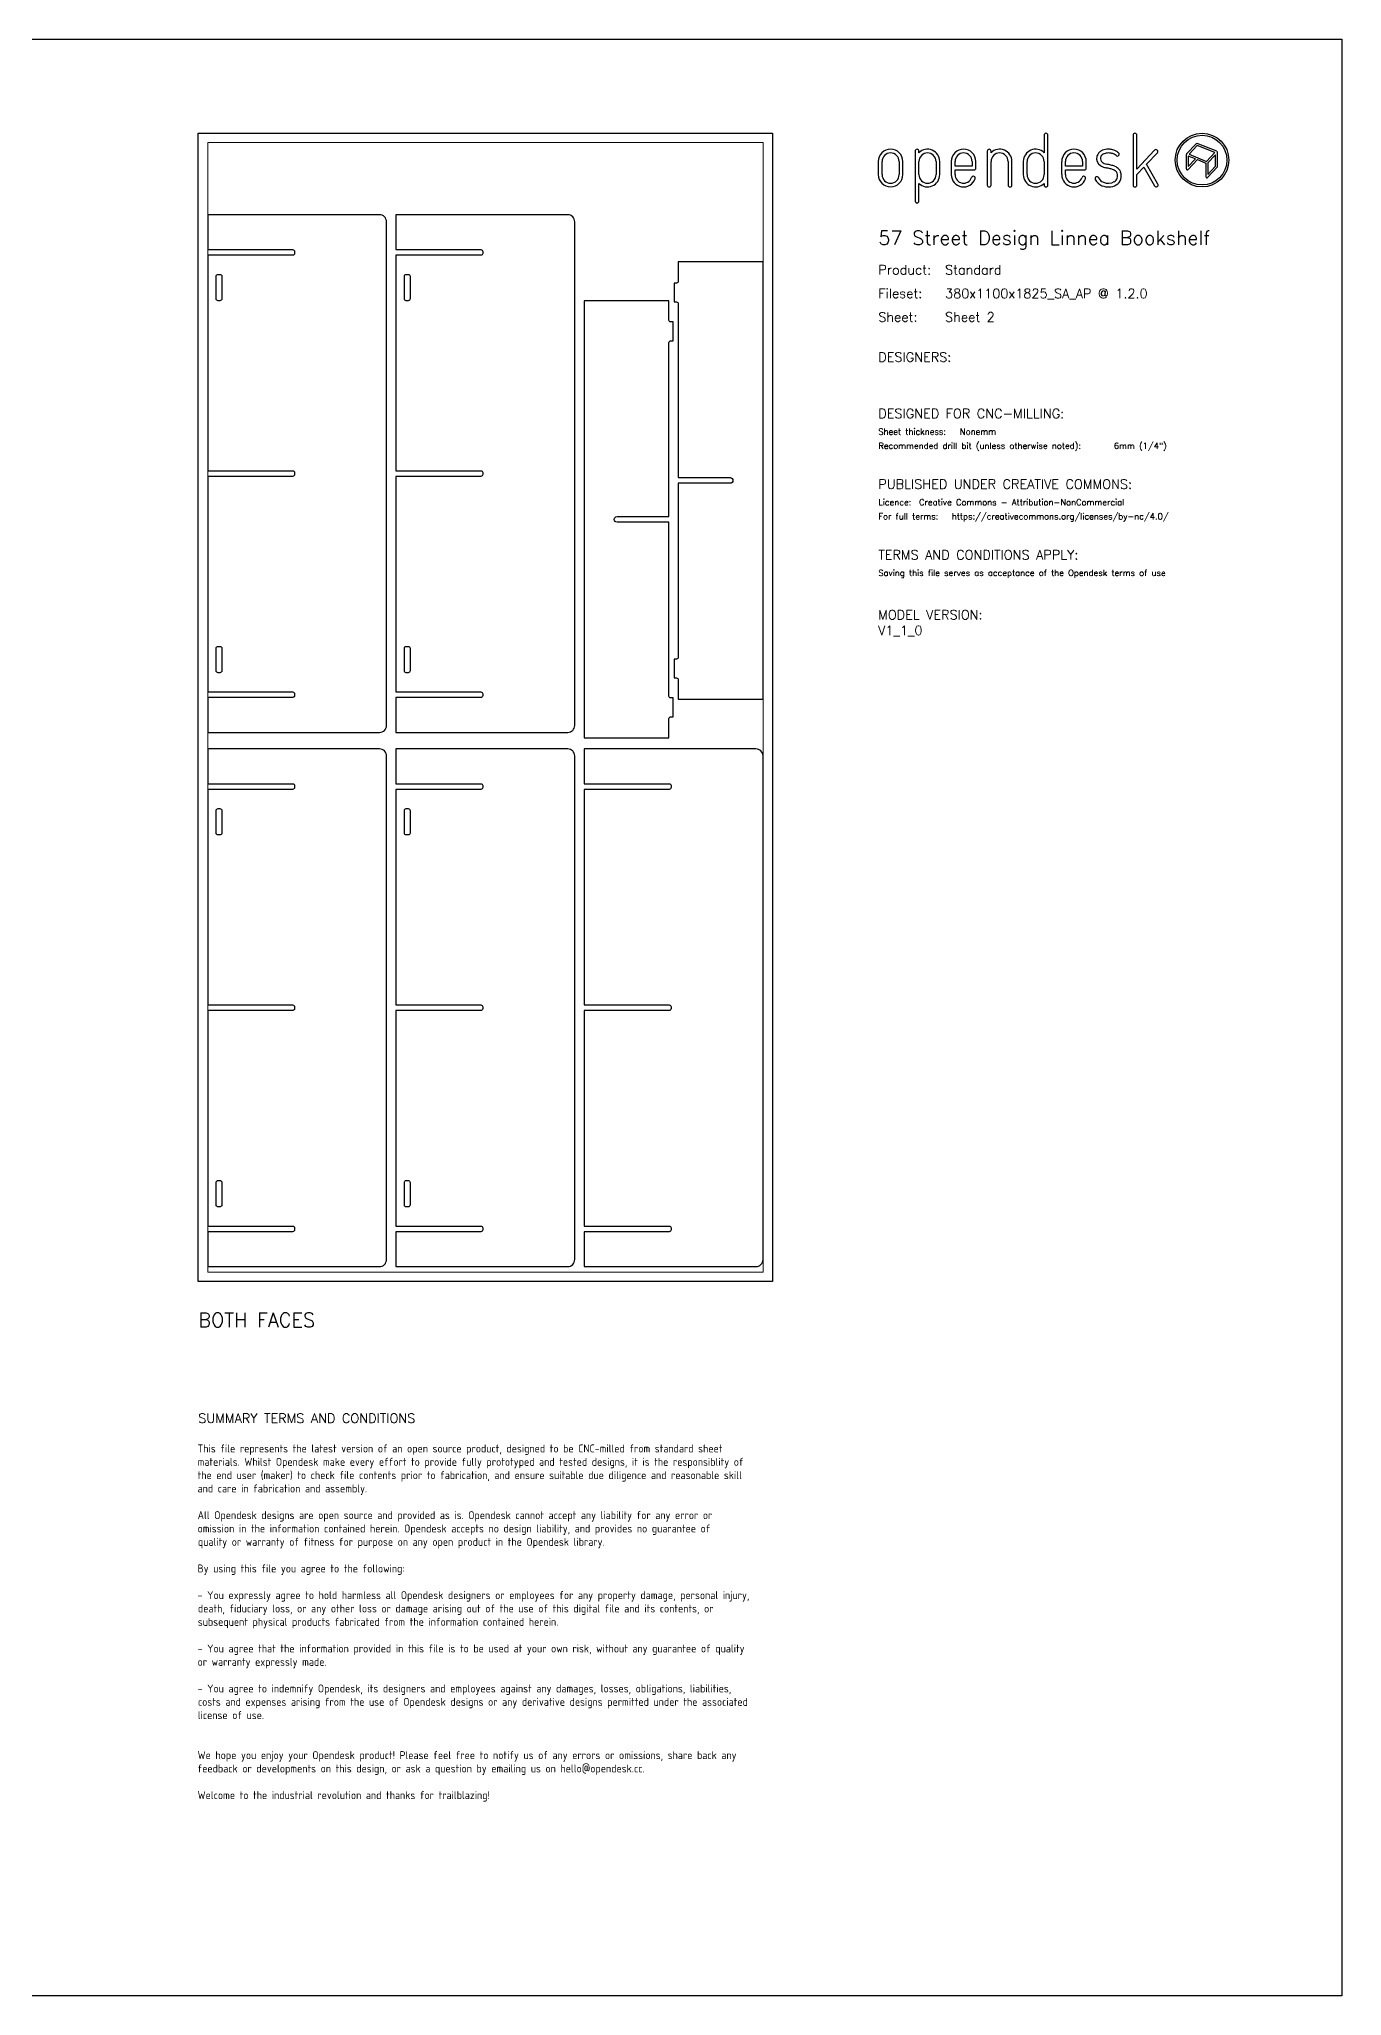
# Model space of a CAD drawing. Header units: millimetres. Extents: x -300 to 5880, y -300 to 4158.
# Drawn here: x 3112 to 5880, y 0 to 4158 of the extents above; entities that cross this region are included whole.
import ezdxf
from ezdxf.enums import TextEntityAlignment as Align

# ---------------------------------------------------------------- set-up
doc = ezdxf.new("R2010")
doc.units = ezdxf.units.MM
doc.layers.add('00-NOPRINT_TEXT', color=7, linetype='Continuous', lineweight=25)
doc.layers.add('00_NOPRINT_TOLERANCE', color=7, linetype='Continuous', lineweight=5)
for name, color, linetype, lineweight, true_color in [('BOARD_$TH-NOMINAL', 3, 'Continuous', 30, 0x00ff00), ('TOP-CUT-OUTSIDE_12.000MM', 60, 'Continuous', 25, 0xa0ff00), ('TOP-POCKET-INSIDE_9.000MM', 60, 'Continuous', 25, 0xb0ff00)]:
    doc.layers.add(name, color=color, linetype=linetype, lineweight=lineweight, true_color=true_color)
doc.styles.add('OD-ISOCP-17_221', font='isocp.shx')
doc.styles.add('OD-ISOCP-17_222', font='isocp.shx')
doc.styles.add('OD-ISOCP-17_223', font='isocp.shx')
doc.styles.add('OD-ISOCP-17_224', font='isocp.shx')
doc.styles.add('OD-ISOCP-17_225', font='isocp.shx')
doc.styles.add('OD-ISOCP-17_226', font='isocp.shx')
doc.styles.add('OD-ISOCP-17_227', font='isocp.shx')
doc.styles.add('OD-ISOCP-17_228', font='isocp.shx')
doc.styles.add('OD-ISOCP-17_229', font='isocp.shx')
doc.styles.add('OD-ISOCP-17_230', font='isocp.shx')
doc.styles.add('OD-ISOCP-17_231', font='isocp.shx')
doc.styles.add('OD-ISOCP-17_232', font='isocp.shx')
doc.styles.add('OD-ISOCP-17_233', font='isocp.shx')
doc.styles.add('OD-ISOCP-17_234', font='isocp.shx')
doc.styles.add('OD-ISOCP-17_235', font='isocp.shx')
doc.styles.add('OD-ISOCP-17_236', font='isocp.shx')
doc.styles.add('OD-ISOCP-17_237', font='isocp.shx')
doc.styles.add('OD-ISOCP-17_238', font='isocp.shx')
doc.styles.add('OD-ISOCP-17_239', font='isocp.shx')
doc.styles.add('OD-SIMPLEX-13_86', font='simplex.shx')
doc.styles.add('OD-SIMPLEX-20_82', font='simplex.shx')
doc.styles.add('OD-SIMPLEX-20_86', font='simplex.shx')
doc.styles.add('OD-SIMPLEX-20_88', font='simplex.shx')
doc.styles.add('OD-SIMPLEX-30_83', font='simplex.shx')
doc.styles.add('OD-SIMPLEX-30_87', font='simplex.shx')

# ---------------------------------------------------------------- blocks, each defined once
blk = doc.blocks.new('Borders Opendesk_7')
at = {"layer": '00-NOPRINT_TEXT'}
for p, q in [((0, 4158), (5880, 4158)), ((5880, 4158), (5880, 0)), ((5247.4, 3954), (5247.4, 3916.7)), ((5255.3, 3848), (5255.3, 3954)), ((5436.4, 3954), (5436.4, 3848)), ((5444.4, 3881.9), (5444.4, 3954)), ((4973.4, 3920.1), (4973.4, 3814.1)), ((4981.3, 3916.7), (4981.3, 3920.1)), ((5126.6, 3920.1), (5126.6, 3848)), ((5134.5, 3916.7), (5134.5, 3920.1)), ((5482.1, 3922), (5444.4, 3881.9)), ((5464.8, 3892.1), (5487.9, 3916.6)), ((5549.5, 3912.6), (5549.5, 3882.2)), ((5570.5, 3935.8), (5550.1, 3914)), ((5553.7, 3909.6), (5553.7, 3887.4)), ((5568.8, 3903.5), (5553.7, 3909.6)), ((5572.6, 3931.9), (5555.2, 3913.4)), ((5555.2, 3913.4), (5592.6, 3898.3)), ((5610, 3916.9), (5572.6, 3931.9)), ((5614.4, 3919.6), (5572.8, 3936.3)), ((5592.6, 3898.3), (5610, 3916.9)), ((5611.5, 3912.4), (5595.2, 3895.1)), ((5611.5, 3888.1), (5611.5, 3912.4)), ((5615.7, 3887.3), (5615.7, 3917.6)), ((4895, 3898), (4895, 3870.1)), ((4902.9, 3870.1), (4902.9, 3898)), ((4939.3, 3898), (4939.3, 3870.1)), ((4947.3, 3870.1), (4947.3, 3898)), ((4981.3, 3870.1), (4981.3, 3898)), ((5017.7, 3898), (5017.7, 3870.1)), ((5025.6, 3870.1), (5025.6, 3898)), ((5050, 3898), (5050, 3870.1)), ((5058, 3888.1), (5058, 3898)), ((5094.4, 3888.1), (5058, 3888.1)), ((5058, 3870.1), (5058, 3880.1)), ((5058, 3880.1), (5098.3, 3880.1)), ((5094.4, 3898), (5094.4, 3888.1)), ((5102.3, 3884.1), (5102.3, 3898)), ((5134.5, 3848), (5134.5, 3898)), ((5170.9, 3898), (5170.9, 3848)), ((5178.9, 3848), (5178.9, 3898)), ((5203, 3898), (5203, 3870.1)), ((5211, 3870.1), (5211, 3898)), ((5247.4, 3898), (5247.4, 3870.1)), ((5284.6, 3898), (5284.6, 3870.1)), ((5292.6, 3888.1), (5292.6, 3898)), ((5329, 3888.1), (5292.6, 3888.1)), ((5292.6, 3870.1), (5292.6, 3880.1)), ((5292.6, 3880.1), (5332.9, 3880.1)), ((5329, 3898), (5329, 3888.1)), ((5336.9, 3884.1), (5336.9, 3898)), ((5444.4, 3870.4), (5459.1, 3886)), ((5444.4, 3848), (5444.4, 3870.4)), ((5459.1, 3886), (5482.1, 3846)), ((5489, 3850), (5464.8, 3892.1)), ((5553.1, 3880.8), (5572.9, 3901.9)), ((5553.7, 3887.4), (5568.8, 3903.5)), ((5572.9, 3901.9), (5591.1, 3894.5)), ((5591.1, 3894.5), (5591.1, 3865.5)), ((5594.7, 3864.1), (5615.1, 3885.8)), ((5595.2, 3895.1), (5595.2, 3870.7)), ((5595.2, 3870.7), (5611.5, 3888.1)), ((4981.3, 3814.1), (4981.3, 3851.4)), ((5247.4, 3851.4), (5247.4, 3848)), ((5880, 0), (0, 0))]:
    blk.add_line(p, q, dxfattribs=at)
for radius in [57, 52.9]:
    blk.add_circle((5582.9, 3901), radius, dxfattribs=at)
for centre, radius, start, end in [((5251.3, 3954), 3.97, 0, 180), ((5440.4, 3954), 3.97, 0, 180), ((4921.1, 3898), 26.1, 0, 180), ((4921.1, 3898), 18.2, 0, 180), ((4977.3, 3920.1), 3.97, 0, 180), ((4999.5, 3898), 26.1, 0, 134.1316), ((4999.5, 3898), 18.2, 0, 180), ((5076.2, 3898), 26.1, 0, 180), ((5076.2, 3898), 18.2, 0, 180), ((5130.6, 3920.1), 3.97, 0, 180), ((5152.7, 3898), 26.1, 0, 134.1316), ((5152.7, 3898), 18.2, 0, 180), ((5229.2, 3898), 26.1, 45.8684, 180), ((5229.2, 3898), 18.2, 0, 180), ((5310.8, 3898), 26.1, 0, 180), ((5310.8, 3898), 18.2, 0, 180), ((5377.2, 3904.5), 18.3, 167.0964, 235.8453), ((5375.9, 3904.8), 16.9, 150.5139, 167.0489), ((5377.5, 3903.4), 19, 138.9882, 149.267), ((5377.5, 3903.4), 19, 127.9168, 138.9882), ((5380.5, 3899.5), 24, 111.7012, 127.9168), ((5375.9, 3904.8), 8.99, 151.0519, 168.0238), ((5377.5, 3903.4), 11.1, 138.9882, 148.8091), ((5377.5, 3903.4), 11.1, 127.9168, 138.9882), ((5380.5, 3899.5), 16, 111.7012, 127.9168), ((5383.5, 3891.9), 32.1, 90, 111.7012), ((5383.5, 3891.9), 24.2, 90, 111.7012), ((5383.5, 3878.8), 45.3, 80.7104, 90), ((5383.5, 3878.8), 37.3, 80.7104, 90), ((5385.9, 3893.2), 22.7, 71.5035, 80.7104), ((5385.9, 3893.2), 30.7, 71.5035, 80.7104), ((5387.1, 3896.7), 19, 61.0356, 71.5035), ((5387.1, 3896.7), 26.9, 61.0356, 71.5035), ((5387.1, 3896.7), 19, 46.7983, 61.0356), ((5387.1, 3896.7), 26.9, 46.7983, 61.0356), ((5402.8, 3913.5), 3.97, 226.7983, 46.7983), ((5485, 3919.3), 3.97, 316.7135, 136.7135), ((5551.6, 3912.6), 2.06, 136.7696, 180), ((5572, 3934.4), 2.06, 68.0714, 136.7696), ((5613.6, 3917.6), 2.06, 0, 68.0714), ((4921.1, 3870.1), 26.1, 180, 0), ((4921.1, 3870.1), 18.2, 180, 0), ((4999.5, 3870.1), 18.2, 180, 0), ((4999.5, 3870.1), 26.1, 225.8684, 0), ((5076.2, 3870.1), 26.1, 180, 340.0258), ((5076.2, 3870.1), 18.2, 180, 340.0258), ((5098.3, 3884.1), 3.97, 270, 0), ((5229.2, 3870.1), 26.1, 180, 314.1316), ((5229.2, 3870.1), 18.2, 180, 0), ((5310.8, 3870.1), 26.1, 180, 340.0258), ((5310.8, 3870.1), 18.2, 180, 340.0258), ((5332.9, 3884.1), 3.97, 270, 0), ((5377.2, 3904.5), 10.3, 167.9603, 235.8613), ((5382, 3911.6), 26.9, 235.8511, 248.0912), ((5382, 3911.6), 18.9, 235.8511, 248.0912), ((5388.7, 3928.4), 44.9, 248.0912, 257.5385), ((5388.7, 3928.4), 37, 248.0912, 257.5385), ((5300, 3526.6), 366.5, 76.1947, 77.5385), ((5300, 3526.6), 374.5, 76.1947, 77.5385), ((5372.7, 3822.5), 61.9, 69.1442, 76.1947), ((5372.7, 3822.5), 69.8, 69.1442, 76.1947), ((5389.5, 3866.6), 14.6, 38.9291, 69.1442), ((5389.5, 3866.6), 22.5, 38.9291, 69.1442), ((5393.9, 3870.2), 8.99, 17.5834, 38.9291), ((5385.6, 3867.6), 17.6, 343.8033, 17.5834), ((5393.9, 3870.2), 16.9, 17.5834, 38.9291), ((5385.6, 3867.6), 25.5, 343.8033, 17.5834), ((5551.6, 3882.2), 2.06, 180, 316.7696), ((5613.6, 3887.3), 2.06, 316.7696, 0), ((5097, 3862.6), 3.97, 340.0258, 160.0258), ((5130.6, 3848), 3.97, 180, 0), ((5174.9, 3848), 3.97, 180, 0), ((5251.3, 3848), 3.97, 180, 0), ((5331.6, 3862.6), 3.97, 340.0258, 160.0258), ((5359.7, 3861.7), 3.97, 24.786, 204.786), ((5380.2, 3871.2), 26.6, 204.786, 247.9544), ((5380.2, 3871.2), 18.7, 204.786, 247.9544), ((5383.5, 3879.3), 35.4, 247.9544, 298.2026), ((5383.5, 3879.3), 27.4, 247.9544, 298.2026), ((5390.6, 3866.1), 12.5, 298.2026, 343.8033), ((5390.6, 3866.1), 20.4, 298.2026, 343.8033), ((5440.4, 3848), 3.97, 180, 0), ((5485.5, 3848), 3.97, 209.8417, 29.8417), ((5593.2, 3865.5), 2.06, 180, 316.7696), ((4977.3, 3814.1), 3.97, 180, 0)]:
    blk.add_arc(centre, radius, start, end, dxfattribs=at)
at = {"layer": '00_NOPRINT_TOLERANCE', "ltscale": 0.379202}
for p, q in [((3450, 3958), (4670, 3958)), ((3450, 1518), (3450, 3958)), ((4670, 3958), (4670, 1518)), ((4670, 1518), (3450, 1518))]:
    blk.add_line(p, q, dxfattribs=at)
at = {"layer": '00_NOPRINT_TOLERANCE', "ltscale": 0.380876}
for p, q in [((3470, 3938), (4650, 3938)), ((4650, 1538), (3470, 1538))]:
    blk.add_line(p, q, dxfattribs=at)
at = {"layer": '00_NOPRINT_TOLERANCE', "ltscale": 0.380023}
for p, q in [((3470, 1538), (3470, 3938)), ((4650, 3938), (4650, 1538))]:
    blk.add_line(p, q, dxfattribs=at)
at = {"layer": 'BOARD_$TH-NOMINAL'}
for p, q in [((3450, 3958), (4670, 3958)), ((3450, 1518), (3450, 3958)), ((4670, 3958), (4670, 1518)), ((4670, 1518), (3450, 1518))]:
    blk.add_line(p, q, dxfattribs=at)
at = {"layer": '00-NOPRINT_TEXT'}
for s, height, style, p in [('57 Street Design Linnea Bookshelf', 30, 'OD-SIMPLEX-30_83', (4895, 3720.9)), ('Product:', 20, 'OD-SIMPLEX-20_82', (4895, 3657.9)), ('Standard', 20, 'OD-SIMPLEX-20_82', (5036.9, 3657.9)), ('Fileset:', 20, 'OD-SIMPLEX-20_82', (4895, 3607.7)), ('380x1100x1825_SA_AP @ 1.2.0', 20, 'OD-SIMPLEX-20_82', (5036.9, 3607.6)), ('Sheet:', 20, 'OD-SIMPLEX-20_82', (4895, 3557.4)), ('Sheet 2', 20, 'OD-SIMPLEX-20_82', (5036.9, 3557.5)), ('DESIGNERS:', 20, 'OD-SIMPLEX-20_82', (4895, 3472.4)), ('DESIGNED FOR CNC-MILLING:', 20, 'OD-SIMPLEX-20_82', (4895, 3352.4)), ('Sheet thickness:', 13, 'OD-SIMPLEX-13_86', (4895, 3317.4)), ('Nonemm', 13, 'OD-SIMPLEX-13_86', (5068.3, 3317.4)), ('Recommended drill bit (unless otherwise noted):', 13, 'OD-SIMPLEX-13_86', (4895, 3287.4)), ('6mm (1/4")', 13, 'OD-SIMPLEX-13_86', (5395.5, 3287.4)), ('PUBLISHED UNDER CREATIVE COMMONS:', 20, 'OD-SIMPLEX-20_82', (4895, 3202.4)), ('Licence:', 13, 'OD-SIMPLEX-13_86', (4895, 3167.4)), ('Creative Commons - Attribution-NonCommercial', 13, 'OD-SIMPLEX-13_86', (4981.5, 3167.4)), ('For full terms:', 13, 'OD-SIMPLEX-13_86', (4895, 3137.4)), ('https://creativecommons.org/licenses/by-nc/4.0/', 13, 'OD-SIMPLEX-13_86', (5051.1, 3137.4)), ('TERMS AND CONDITIONS APPLY:', 20, 'OD-SIMPLEX-20_82', (4895, 3052.3)), ('Saving this file serves as acceptance of the Opendesk terms of use ', 13, 'OD-SIMPLEX-13_86', (4895, 3017.3))]:
    blk.add_text(s, height=height, dxfattribs=dict(at, style=style)).set_placement(p)
at = {"layer": '00-NOPRINT_TEXT', "color": 7}
for s, height, style, p in [('BOTH FACES', 30, 'OD-SIMPLEX-30_87', (3450, 1451.3)), ('SUMMARY TERMS AND CONDITIONS', 20, 'OD-SIMPLEX-20_86', (3450, 1237.4))]:
    blk.add_text(s, height=height, dxfattribs=dict(at, style=style)).set_placement(p, align=Align.TOP_LEFT)
for s, style, p in [('This file represents the latest version of an open source product, designed to be CNC-milled from standard sheet', 'OD-ISOCP-17_221', (3448.5, 1154.7)), ('materials. Whilst Opendesk make every effort to provide fully prototyped and tested designs, it is the responsiblity of', 'OD-ISOCP-17_222', (3448.5, 1126.3)), ('the end user (maker) to check file contents prior to fabrication, and ensure suitable due diligence and reasonable skill', 'OD-ISOCP-17_223', (3448.5, 1098)), ('and care in fabrication and assembly.', 'OD-ISOCP-17_224', (3448.5, 1069.7)), ('All Opendesk designs are open source and provided as is. Opendesk cannot accept any liability for any error or', 'OD-ISOCP-17_225', (3448.5, 1013)), ('omission in the information contained herein. Opendesk accepts no design liability, and provides no guarantee of', 'OD-ISOCP-17_226', (3448.5, 984.7)), ('quality or warranty of fitness for purpose on any open product in the Opendesk library.', 'OD-ISOCP-17_227', (3449.1, 956.3)), ('By using this file you agree to the following:', 'OD-ISOCP-17_228', (3448.5, 899.7)), ('- You expressly agree to hold harmless all Opendesk designers or employees for any property damage, personal injury,', 'OD-ISOCP-17_229', (3448.5, 843)), ('death, fiduciary loss, or any other loss or damage arising out of the use of this digital file and its contents, or', 'OD-ISOCP-17_230', (3449.1, 814.7)), ('subsequent physical products fabricated from the information contained herein.', 'OD-ISOCP-17_231', (3449, 786.3)), ('- You agree that the information provided in this file is to be used at your own risk, without any guarantee of quality', 'OD-ISOCP-17_232', (3448.5, 729.7)), ('or warranty expressly made.', 'OD-ISOCP-17_233', (3448.5, 701.3)), ('- You agree to indemnify Opendesk, its designers and employees against any damages, losses, obligations, liabilities,', 'OD-ISOCP-17_234', (3448.5, 644.7)), ('costs and expenses arising from the use of Opendesk designs or any derivative designs permitted under the associated', 'OD-ISOCP-17_235', (3449.1, 616.3)), ('license of use.', 'OD-ISOCP-17_236', (3448.8, 588)), ('We hope you enjoy your Opendesk product! Please feel free to notify us of any errors or omissions, share back any', 'OD-ISOCP-17_237', (3448.5, 503)), ('feedback or developments on this design, or ask a question by emailing us on hello@opendesk.cc.', 'OD-ISOCP-17_238', (3448.5, 474.7)), ('Welcome to the industrial revolution and thanks for trailblazing!', 'OD-ISOCP-17_239', (3448.5, 418))]:
    blk.add_text(s, height=17, dxfattribs=dict(at, style=style)).set_placement(p)

msp = doc.modelspace()

# ---------------------------------------------------------------- linework, layer by layer
at = {"layer": 'TOP-CUT-OUTSIDE_12.000MM'}
for points in [[(3650.5, 2758.9), (3470, 2758.9), (3470, 2684.8), (3835, 2684.8, 0.414214), (3850, 2699.8), (3850, 3769.8, 0.414214), (3835, 3784.8), (3470, 3784.8), (3470, 3710.7), (3650.5, 3710.7, -0.414214), (3654.5, 3706.7), (3654.5, 3702.7, -0.414214), (3650.5, 3698.7), (3470, 3698.7), (3470, 3240.8), (3650.5, 3240.8, -0.414214), (3654.5, 3236.8), (3654.5, 3232.8, -0.414214), (3650.5, 3228.8), (3470, 3228.8), (3470, 2770.9), (3650.5, 2770.9, -0.414214), (3654.5, 2766.9), (3654.5, 2762.9, -0.414214)], [(4054.5, 3236.8), (4054.5, 3232.8, -0.414214), (4050.5, 3228.8), (3870, 3228.8), (3870, 2770.9), (4050.5, 2770.9, -0.414214), (4054.5, 2766.9), (4054.5, 2762.9, -0.414214), (4050.5, 2758.9), (3870, 2758.9), (3870, 2684.8), (4235, 2684.8, 0.414214), (4250, 2699.8), (4250, 3769.8, 0.414214), (4235, 3784.8), (3870, 3784.8), (3870, 3710.7), (4050.5, 3710.7, -0.414214), (4054.5, 3706.7), (4054.5, 3702.7, -0.414214), (4050.5, 3698.7), (3870, 3698.7), (3870, 3240.8), (4050.5, 3240.8, -0.414214)], [(4466, 2840.7), (4461, 2840.7), (4461, 2800.7), (4466, 2800.7, -0.414214), (4470, 2796.7), (4470, 2755.7), (4650, 2755.7), (4650, 3684.7), (4470, 3684.7), (4470, 3643.7, -0.414214), (4466, 3639.7), (4461, 3639.7), (4461, 3599.7), (4466, 3599.7, -0.414214), (4470, 3595.7), (4470, 3226.2), (4580.1, 3226.2, -1), (4580.1, 3214.2), (4470, 3214.2), (4470, 2844.7, -0.414214)], [(4450, 3513, -0.414214), (4454, 3517), (4459, 3517), (4459, 3557), (4454, 3557, -0.414214), (4450, 3561), (4450, 3602), (4270, 3602), (4270, 2673), (4450, 2673), (4450, 2714, -0.414214), (4454, 2718), (4459, 2718), (4459, 2758), (4454, 2758, -0.414214), (4450, 2762), (4450, 3131.5), (4339.9, 3131.5, -1), (4339.9, 3143.5), (4450, 3143.5)], [(3650.5, 1623.9), (3470, 1623.9), (3470, 1549.8), (3835, 1549.8, 0.414214), (3850, 1564.8), (3850, 2634.8, 0.414214), (3835, 2649.8), (3470, 2649.8), (3470, 2575.7), (3650.5, 2575.7, -0.414214), (3654.5, 2571.7), (3654.5, 2567.7, -0.414214), (3650.5, 2563.7), (3470, 2563.7), (3470, 2105.8), (3650.5, 2105.8, -0.414214), (3654.5, 2101.8), (3654.5, 2097.8, -0.414214), (3650.5, 2093.8), (3470, 2093.8), (3470, 1635.9), (3650.5, 1635.9, -0.414214), (3654.5, 1631.9), (3654.5, 1627.9, -0.414214)], [(4050.5, 1623.9), (3870, 1623.9), (3870, 1549.8), (4235, 1549.8, 0.414214), (4250, 1564.8), (4250, 2634.8, 0.414214), (4235, 2649.8), (3870, 2649.8), (3870, 2575.7), (4050.5, 2575.7, -0.414214), (4054.5, 2571.7), (4054.5, 2567.7, -0.414214), (4050.5, 2563.7), (3870, 2563.7), (3870, 2105.8), (4050.5, 2105.8, -0.414214), (4054.5, 2101.8), (4054.5, 2097.8, -0.414214), (4050.5, 2093.8), (3870, 2093.8), (3870, 1635.9), (4050.5, 1635.9, -0.414214), (4054.5, 1631.9), (4054.5, 1627.9, -0.414214)], [(4450.5, 1623.9), (4270, 1623.9), (4270, 1549.8), (4635, 1549.8, 0.414214), (4650, 1564.8), (4650, 2634.8, 0.414214), (4635, 2649.8), (4270, 2649.8), (4270, 2575.7), (4450.5, 2575.7, -0.414214), (4454.5, 2571.7), (4454.5, 2567.7, -0.414214), (4450.5, 2563.7), (4270, 2563.7), (4270, 2105.8), (4450.5, 2105.8, -0.414214), (4454.5, 2101.8), (4454.5, 2097.8, -0.414214), (4450.5, 2093.8), (4270, 2093.8), (4270, 1635.9), (4450.5, 1635.9, -0.414214), (4454.5, 1631.9), (4454.5, 1627.9, -0.414214)]]:
    msp.add_lwpolyline(points, format="xyb", close=True, dxfattribs=at)
at = {"layer": 'TOP-POCKET-INSIDE_9.000MM'}
for points in [[(3488, 3654, -0.414214), (3492, 3658), (3496, 3658, -0.414214), (3500, 3654), (3500, 3606, -0.414214), (3496, 3602), (3492, 3602, -0.414214), (3488, 3606)], [(3892, 3658), (3896, 3658, -0.414214), (3900, 3654), (3900, 3606, -0.414214), (3896, 3602), (3892, 3602, -0.414214), (3888, 3606), (3888, 3654, -0.414214)], [(3496, 2811.6), (3492, 2811.6, -0.414214), (3488, 2815.6), (3488, 2863.6, -0.414214), (3492, 2867.6), (3496, 2867.6, -0.414214), (3500, 2863.6), (3500, 2815.6, -0.414214)], [(3888, 2863.6, -0.414214), (3892, 2867.6), (3896, 2867.6, -0.414214), (3900, 2863.6), (3900, 2815.6, -0.414214), (3896, 2811.6), (3892, 2811.6, -0.414214), (3888, 2815.6)], [(3488, 2519, -0.414214), (3492, 2523), (3496, 2523, -0.414214), (3500, 2519), (3500, 2471, -0.414214), (3496, 2467), (3492, 2467, -0.414214), (3488, 2471)], [(3892, 2523), (3896, 2523, -0.414214), (3900, 2519), (3900, 2471, -0.414214), (3896, 2467), (3892, 2467, -0.414214), (3888, 2471), (3888, 2519, -0.414214)], [(3488, 1728.6, -0.414214), (3492, 1732.6), (3496, 1732.6, -0.414214), (3500, 1728.6), (3500, 1680.6, -0.414214), (3496, 1676.6), (3492, 1676.6, -0.414214), (3488, 1680.6)], [(3888, 1728.6, -0.414214), (3892, 1732.6), (3896, 1732.6, -0.414214), (3900, 1728.6), (3900, 1680.6, -0.414214), (3896, 1676.6), (3892, 1676.6, -0.414214), (3888, 1680.6)]]:
    msp.add_lwpolyline(points, format="xyb", close=True, dxfattribs=at)

# ---------------------------------------------------------------- block references
msp.add_blockref('Borders Opendesk_7', (0, 0))

# ---------------------------------------------------------------- texts
at = {"insert": (4894.6, 2944.9), "char_height": 20, "width": 292.308, "attachment_point": 1, "style": 'OD-SIMPLEX-20_88'}
msp.add_mtext('MODEL VERSION:\\PV1_1_0', dxfattribs=at)

doc.saveas('drawing.dxf')
